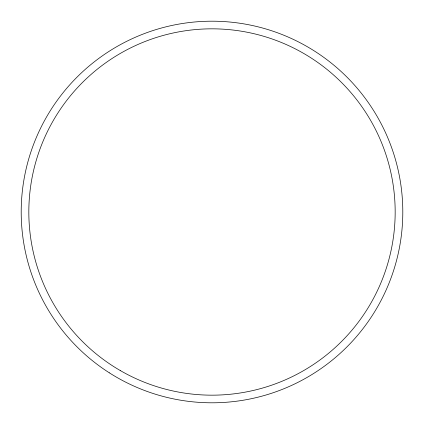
<?xml version="1.0" encoding="UTF-8"?>
<svg xmlns="http://www.w3.org/2000/svg" width="424" height="424" viewBox="0 0 424 424"><rect width="100%" height="100%" fill="white"/><g stroke="black" fill="none" stroke-linecap="round" stroke-linejoin="round"><path stroke-width="0.64" d="M109.392 372.86A190.8 190.8 0 0 0 402.615 220.432A190.8 190.8 0 0 0 123.993 42.707A190.8 190.8 0 0 0 109.392 372.86M120.416 370.629A183.168 183.168 0 0 0 395.168 212A183.168 183.168 0 0 0 120.416 53.371A183.168 183.168 0 0 0 120.416 370.629"/></g></svg>
